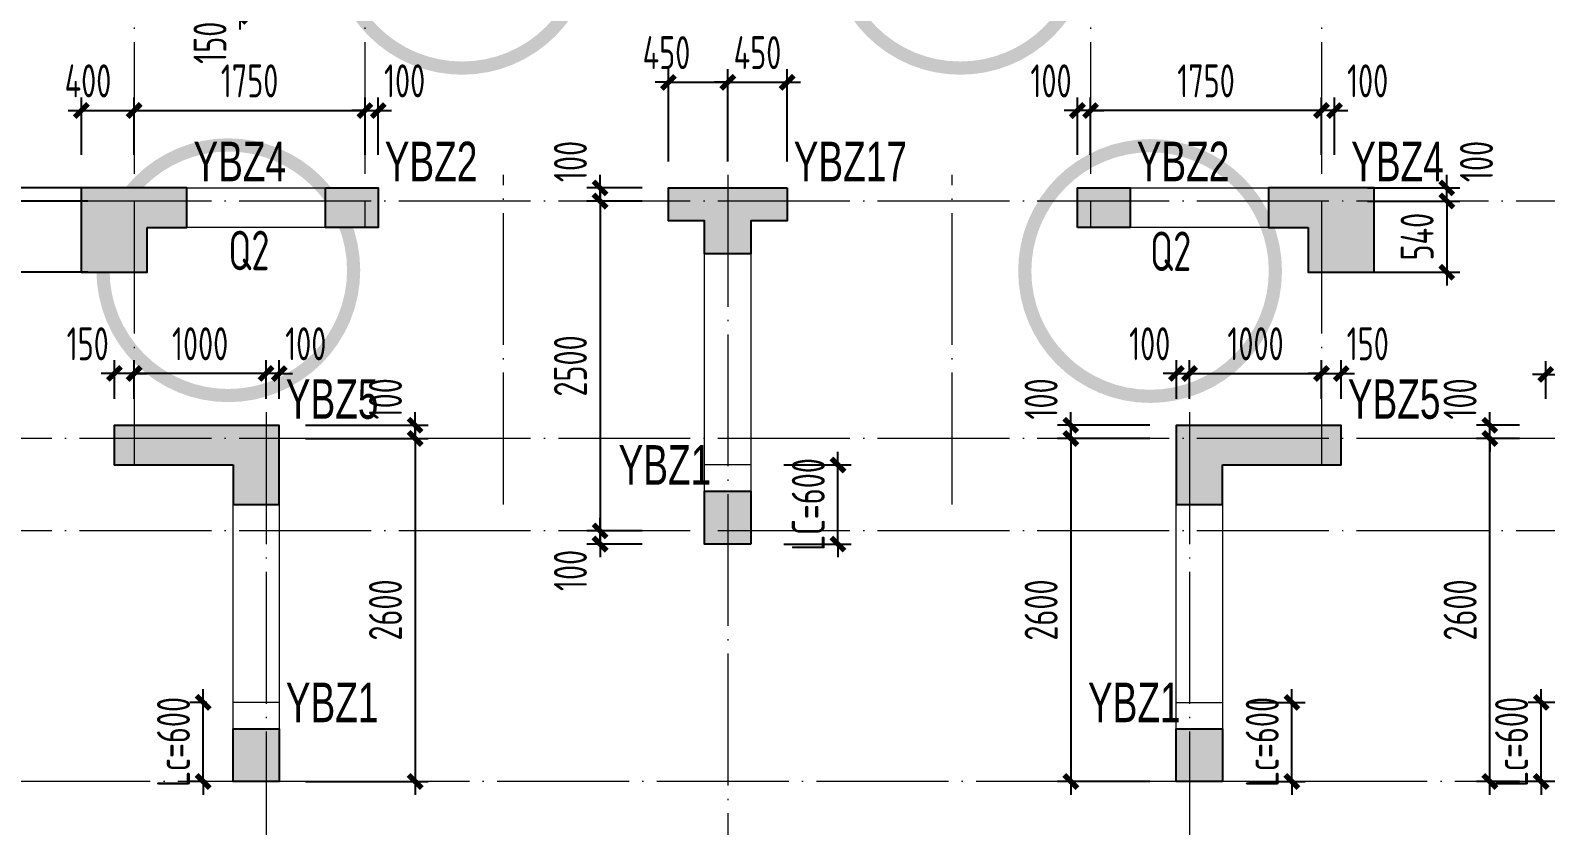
# Model space of a CAD drawing. Extents: x -129922 to 1190196, y -520662 to 139923.
# Drawn here: x 310368 to 321855, y -51588 to -45559 of the extents above; entities that cross this region are included whole.
import ezdxf

# ---------------------------------------------------------------- set-up
doc = ezdxf.new("R2010")
doc.units = 0
doc.header["$LTSCALE"] = 1000
doc.header["$MEASUREMENT"] = 0
doc.linetypes.add('DOTE', pattern=[2.42, 2, -0.2, 0.02, -0.2])
for name, color, linetype, lineweight in [('A-轴线-塔楼', 1, 'DOTE', 9), ('A-轴线-隔墙', 41, 'DOTE', 9), ('S-基础-HATCH', 251, 'Continuous', 20), ('S-墙柱-DIM', 3, 'Continuous', 20), ('S-墙柱-Lc填充', 8, 'Continuous', 9), ('S-墙柱-WALL', 6, 'Continuous', 20), ('S-墙柱-编号', 4, 'Continuous', 20), ('S-通用-TEXT', 7, 'Continuous', 20)]:
    doc.layers.add(name, color=color, linetype=linetype, lineweight=lineweight)
doc.layers.add('COLU_TH', color=5, linetype='Continuous')
doc.layers.add('Tc', color=60, linetype='Continuous', plot=False)
doc.styles.add('BW_Dim', font='Bweng.shx', dxfattribs={"width": 0.7, "bigfont": 'hztxt.shx'})
doc.styles.add('TSSD_Dimension', font='tssdeng.shx', dxfattribs={"width": 0.7, "bigfont": 'HZTXT.SHX'})
doc.styles.add('TSSD_Rein', font='tssdeng.shx', dxfattribs={"width": 0.7, "bigfont": 'hztxt.shx'})
doc.dimstyles.new('TSSD_100_100', dxfattribs={"dimtxt": 250, "dimasz": 100, "dimexe": 100, "dimexo": 200, "dimgap": 100, "dimtad": 1, "dimdec": 0, "dimzin": 0, "dimdsep": 46, "dimtxsty": 'TSSD_Dimension', "dimblk": 'ARCHTICK', "dimcen": 0, "dimdle": 100, "dimclrt": 7, "dimadec": 0, "dimazin": 0, "dimtfac": 1, "dimtdec": 0, "dimtix": 1, "dimtmove": 2, "dimatfit": 0, "dimfxl": 0, "dimtolj": 1, "dimtzin": 0, "dimarcsym": 0})

# ---------------------------------------------------------------- blocks, each defined once
blk = doc.blocks.new('_ArchTick')
at = {"color": 0, "linetype": 'ByBlock', "const_width": 0.4}
blk.add_lwpolyline([(-0.5, -0.5), (0.5, 0.5)], dxfattribs=at)
blk = doc.blocks.new('*D522')
at = {"layer": 'Defpoints', "color": 0, "transparency": 16777216}
for p in [(319055, -48653), (318255, -51253), (319055, -51253)]:
    blk.add_point(p, dxfattribs=at)
at = {"layer": 'S-墙柱-DIM', "color": 0, "lineweight": -2, "transparency": 16777216}
for p, q in [((318255, -48553), (318255, -51353)), ((318855, -48653), (318155, -48653)), ((318855, -51253), (318155, -51253))]:
    blk.add_line(p, q, dxfattribs=at)
at = {"layer": 'S-墙柱-DIM', "color": 0, "lineweight": -2, "transparency": 16777216, "xscale": 100, "yscale": 100, "zscale": 100}
for p, rotation in [((318255, -48653), 90), ((318255, -51253), 270)]:
    blk.add_blockref('_ArchTick', p, dxfattribs=dict(at, rotation=rotation))
at = {"layer": 'S-墙柱-DIM', "color": 7, "transparency": 16777216, "insert": (318030, -49953), "char_height": 250, "attachment_point": 5, "rotation": 90, "style": 'TSSD_Dimension'}
blk.add_mtext('\\A1;2600', dxfattribs=at)
blk = doc.blocks.new('*D523')
at = {"layer": 'Defpoints', "color": 0, "transparency": 16777216}
for p in [(318255, -48553), (319055, -48553), (319055, -48653)]:
    blk.add_point(p, dxfattribs=at)
at = {"layer": 'S-墙柱-DIM', "color": 0, "lineweight": -2, "transparency": 16777216}
for p, q in [((318255, -48553), (318255, -48453)), ((318855, -48553), (318155, -48553)), ((318255, -48653), (318255, -48553)), ((318855, -48653), (318155, -48653)), ((318255, -48653), (318255, -48753))]:
    blk.add_line(p, q, dxfattribs=at)
at = {"layer": 'S-墙柱-DIM', "color": 0, "lineweight": -2, "transparency": 16777216, "xscale": 100, "yscale": 100, "zscale": 100}
for p, rotation in [((318255, -48553), 270), ((318255, -48653), 90)]:
    blk.add_blockref('_ArchTick', p, dxfattribs=dict(at, rotation=rotation))
at = {"layer": 'S-墙柱-DIM', "color": 7, "transparency": 16777216, "insert": (318030, -48353), "char_height": 250, "attachment_point": 5, "rotation": 90, "style": 'TSSD_Dimension'}
blk.add_mtext('\\A1;100', dxfattribs=at)
blk = doc.blocks.new('*D524')
at = {"layer": 'Defpoints', "color": 0, "transparency": 16777216}
for p in [(320305, -48160), (320155, -48553), (320305, -48553)]:
    blk.add_point(p, dxfattribs=at)
at = {"layer": 'S-墙柱-DIM', "color": 0, "lineweight": -2, "transparency": 16777216}
for p, q in [((320155, -48353), (320155, -48060)), ((320305, -48353), (320305, -48060)), ((320155, -48160), (320055, -48160)), ((320155, -48160), (320305, -48160)), ((320305, -48160), (320405, -48160))]:
    blk.add_line(p, q, dxfattribs=at)
at = {"layer": 'S-墙柱-DIM', "color": 0, "lineweight": -2, "transparency": 16777216, "xscale": 100, "yscale": 100, "zscale": 100}
blk.add_blockref('_ArchTick', (320155, -48160), dxfattribs=at)
at = {"layer": 'S-墙柱-DIM', "color": 0, "lineweight": -2, "transparency": 16777216, "xscale": 100, "yscale": 100, "zscale": 100, "rotation": 180}
blk.add_blockref('_ArchTick', (320305, -48160), dxfattribs=at)
at = {"layer": 'S-墙柱-DIM', "color": 7, "transparency": 16777216, "insert": (320506, -47935), "char_height": 250, "attachment_point": 5, "style": 'TSSD_Dimension'}
blk.add_mtext('\\A1;150', dxfattribs=at)
blk = doc.blocks.new('*D525')
at = {"layer": 'Defpoints', "color": 0, "transparency": 16777216}
for p in [(320155, -48160), (319155, -48553), (320155, -48553)]:
    blk.add_point(p, dxfattribs=at)
at = {"layer": 'S-墙柱-DIM', "color": 0, "lineweight": -2, "transparency": 16777216}
for p, q in [((319155, -48353), (319155, -48060)), ((320155, -48353), (320155, -48060)), ((319055, -48160), (320255, -48160))]:
    blk.add_line(p, q, dxfattribs=at)
at = {"layer": 'S-墙柱-DIM', "color": 0, "lineweight": -2, "transparency": 16777216, "xscale": 100, "yscale": 100, "zscale": 100, "rotation": 180}
blk.add_blockref('_ArchTick', (319155, -48160), dxfattribs=at)
at = {"layer": 'S-墙柱-DIM', "color": 0, "lineweight": -2, "transparency": 16777216, "xscale": 100, "yscale": 100, "zscale": 100}
blk.add_blockref('_ArchTick', (320155, -48160), dxfattribs=at)
at = {"layer": 'S-墙柱-DIM', "color": 7, "transparency": 16777216, "insert": (319655, -47935), "char_height": 250, "attachment_point": 5, "style": 'TSSD_Dimension'}
blk.add_mtext('\\A1;1000', dxfattribs=at)
blk = doc.blocks.new('*D526')
at = {"layer": 'Defpoints', "color": 0, "transparency": 16777216}
for p in [(319155, -48160), (319055, -48553), (319155, -48553)]:
    blk.add_point(p, dxfattribs=at)
at = {"layer": 'S-墙柱-DIM', "color": 0, "lineweight": -2, "transparency": 16777216}
for p, q in [((319055, -48353), (319055, -48060)), ((319155, -48353), (319155, -48060)), ((319055, -48160), (318955, -48160)), ((319055, -48160), (319155, -48160)), ((319155, -48160), (319255, -48160))]:
    blk.add_line(p, q, dxfattribs=at)
at = {"layer": 'S-墙柱-DIM', "color": 0, "lineweight": -2, "transparency": 16777216, "xscale": 100, "yscale": 100, "zscale": 100}
blk.add_blockref('_ArchTick', (319055, -48160), dxfattribs=at)
at = {"layer": 'S-墙柱-DIM', "color": 0, "lineweight": -2, "transparency": 16777216, "xscale": 100, "yscale": 100, "zscale": 100, "rotation": 180}
blk.add_blockref('_ArchTick', (319155, -48160), dxfattribs=at)
at = {"layer": 'S-墙柱-DIM', "color": 7, "transparency": 16777216, "insert": (318853, -47935), "char_height": 250, "attachment_point": 5, "style": 'TSSD_Dimension'}
blk.add_mtext('\\A1;100', dxfattribs=at)
blk = doc.blocks.new('*D527')
at = {"layer": 'Defpoints', "color": 0, "transparency": 16777216}
for p in [(321431, -48653), (321855, -48653), (321855, -51253)]:
    blk.add_point(p, dxfattribs=at)
at = {"layer": 'S-墙柱-DIM', "color": 0, "lineweight": -2, "transparency": 16777216}
for p, q in [((321431, -51353), (321431, -48553)), ((321655, -48653), (321331, -48653)), ((321655, -51253), (321331, -51253))]:
    blk.add_line(p, q, dxfattribs=at)
at = {"layer": 'S-墙柱-DIM', "color": 0, "lineweight": -2, "transparency": 16777216, "xscale": 100, "yscale": 100, "zscale": 100}
for p, rotation in [((321431, -48653), 90), ((321431, -51253), 270)]:
    blk.add_blockref('_ArchTick', p, dxfattribs=dict(at, rotation=rotation))
at = {"layer": 'S-墙柱-DIM', "color": 7, "transparency": 16777216, "insert": (321206, -49953), "char_height": 250, "attachment_point": 5, "rotation": 90, "style": 'TSSD_Dimension'}
blk.add_mtext('\\A1;2600', dxfattribs=at)
blk = doc.blocks.new('*D528')
at = {"layer": 'Defpoints', "color": 0, "transparency": 16777216}
for p in [(321431, -48553), (321855, -48553), (321855, -48653)]:
    blk.add_point(p, dxfattribs=at)
at = {"layer": 'S-墙柱-DIM', "color": 0, "lineweight": -2, "transparency": 16777216}
for p, q in [((321431, -48553), (321431, -48453)), ((321655, -48553), (321331, -48553)), ((321431, -48653), (321431, -48553)), ((321655, -48653), (321331, -48653)), ((321431, -48653), (321431, -48753))]:
    blk.add_line(p, q, dxfattribs=at)
at = {"layer": 'S-墙柱-DIM', "color": 0, "lineweight": -2, "transparency": 16777216, "xscale": 100, "yscale": 100, "zscale": 100}
for p, rotation in [((321431, -48553), 270), ((321431, -48653), 90)]:
    blk.add_blockref('_ArchTick', p, dxfattribs=dict(at, rotation=rotation))
at = {"layer": 'S-墙柱-DIM', "color": 7, "transparency": 16777216, "insert": (321206, -48353), "char_height": 250, "attachment_point": 5, "rotation": 90, "style": 'TSSD_Dimension'}
blk.add_mtext('\\A1;100', dxfattribs=at)
blk = doc.blocks.new('*D529')
at = {"layer": 'Defpoints', "color": 0, "transparency": 16777216}
for p in [(322355, -48167), (321855, -48553), (322355, -48553)]:
    blk.add_point(p, dxfattribs=at)
at = {"layer": 'S-墙柱-DIM', "color": 0, "lineweight": -2, "transparency": 16777216}
for p, q in [((321855, -48353), (321855, -48067)), ((322355, -48353), (322355, -48067)), ((321855, -48167), (321755, -48167)), ((321855, -48167), (322355, -48167)), ((322355, -48167), (322455, -48167))]:
    blk.add_line(p, q, dxfattribs=at)
at = {"layer": 'S-墙柱-DIM', "color": 0, "lineweight": -2, "transparency": 16777216, "xscale": 100, "yscale": 100, "zscale": 100}
blk.add_blockref('_ArchTick', (321855, -48167), dxfattribs=at)
at = {"layer": 'S-墙柱-DIM', "color": 0, "lineweight": -2, "transparency": 16777216, "xscale": 100, "yscale": 100, "zscale": 100, "rotation": 180}
blk.add_blockref('_ArchTick', (322355, -48167), dxfattribs=at)
at = {"layer": 'S-墙柱-DIM', "color": 7, "transparency": 16777216, "insert": (322105, -47942), "char_height": 250, "attachment_point": 5, "style": 'TSSD_Dimension'}
blk.add_mtext('\\A1;500', dxfattribs=at)
blk = doc.blocks.new('*D543')
at = {"layer": 'Defpoints', "color": 0, "transparency": 16777216}
for p in [(319405, -50653), (319931, -50653), (319405, -51253)]:
    blk.add_point(p, dxfattribs=at)
at = {"layer": 'S-墙柱-DIM', "color": 0, "lineweight": -2, "transparency": 16777216}
for p, q in [((319605, -50653), (320031, -50653)), ((319931, -50653), (319931, -50553)), ((319931, -51253), (319931, -50653)), ((319605, -51253), (320031, -51253)), ((319931, -51253), (319931, -51353))]:
    blk.add_line(p, q, dxfattribs=at)
at = {"layer": 'S-墙柱-DIM', "color": 0, "lineweight": -2, "transparency": 16777216, "xscale": 100, "yscale": 100, "zscale": 100}
for p, rotation in [((319931, -50653), 270), ((319931, -51253), 90)]:
    blk.add_blockref('_ArchTick', p, dxfattribs=dict(at, rotation=rotation))
at = {"layer": 'S-墙柱-DIM', "color": 7, "transparency": 16777216, "insert": (319706, -50953), "char_height": 250, "attachment_point": 5, "rotation": 90, "style": 'TSSD_Dimension'}
blk.add_mtext('\\A1;Lc=600', dxfattribs=at)
blk = doc.blocks.new('*D544')
at = {"layer": 'Defpoints', "color": 0, "transparency": 16777216}
for p in [(321821, -50653), (322155, -50653), (322155, -51253)]:
    blk.add_point(p, dxfattribs=at)
at = {"layer": 'S-墙柱-DIM', "color": 0, "lineweight": -2, "transparency": 16777216}
for p, q in [((321955, -50653), (321721, -50653)), ((321821, -50653), (321821, -50553)), ((321821, -51253), (321821, -50653)), ((321955, -51253), (321721, -51253)), ((321821, -51253), (321821, -51353))]:
    blk.add_line(p, q, dxfattribs=at)
at = {"layer": 'S-墙柱-DIM', "color": 0, "lineweight": -2, "transparency": 16777216, "xscale": 100, "yscale": 100, "zscale": 100}
for p, rotation in [((321821, -50653), 270), ((321821, -51253), 90)]:
    blk.add_blockref('_ArchTick', p, dxfattribs=dict(at, rotation=rotation))
at = {"layer": 'S-墙柱-DIM', "color": 7, "transparency": 16777216, "insert": (321596, -50953), "char_height": 250, "attachment_point": 5, "rotation": 90, "style": 'TSSD_Dimension'}
blk.add_mtext('\\A1;Lc=600', dxfattribs=at)
blk = doc.blocks.new('*D588')
at = {"layer": 'Defpoints', "color": 0, "transparency": 16777216}
for p in [(320305, -46853), (320305, -47393), (321105, -47393)]:
    blk.add_point(p, dxfattribs=at)
at = {"layer": 'S-墙柱-DIM', "color": 0, "lineweight": -2, "transparency": 16777216}
for p, q in [((320505, -46853), (321205, -46853)), ((321105, -46853), (321105, -46753)), ((321105, -46853), (321105, -47393)), ((320505, -47393), (321205, -47393)), ((321105, -47393), (321105, -47493))]:
    blk.add_line(p, q, dxfattribs=at)
at = {"layer": 'S-墙柱-DIM', "color": 0, "lineweight": -2, "transparency": 16777216, "xscale": 100, "yscale": 100, "zscale": 100}
for p, rotation in [((321105, -46853), 270), ((321105, -47393), 90)]:
    blk.add_blockref('_ArchTick', p, dxfattribs=dict(at, rotation=rotation))
at = {"layer": 'S-墙柱-DIM', "color": 7, "transparency": 16777216, "insert": (320880, -47123), "char_height": 250, "attachment_point": 5, "rotation": 90, "style": 'TSSD_Dimension'}
blk.add_mtext('\\A1;540', dxfattribs=at)
blk = doc.blocks.new('*D589')
at = {"layer": 'Defpoints', "color": 0, "transparency": 16777216}
for p in [(320305, -46753), (320305, -46853), (321105, -46753)]:
    blk.add_point(p, dxfattribs=at)
at = {"layer": 'S-墙柱-DIM', "color": 0, "lineweight": -2, "transparency": 16777216}
for p, q in [((321105, -46753), (321105, -46653)), ((320505, -46753), (321205, -46753)), ((320505, -46853), (321205, -46853)), ((321105, -46853), (321105, -46753)), ((321105, -46853), (321105, -46953))]:
    blk.add_line(p, q, dxfattribs=at)
at = {"layer": 'S-墙柱-DIM', "color": 0, "lineweight": -2, "transparency": 16777216, "xscale": 100, "yscale": 100, "zscale": 100}
for p, rotation in [((321105, -46753), 270), ((321105, -46853), 90)]:
    blk.add_blockref('_ArchTick', p, dxfattribs=dict(at, rotation=rotation))
at = {"layer": 'S-墙柱-DIM', "color": 7, "transparency": 16777216, "insert": (321330, -46553), "char_height": 250, "attachment_point": 5, "rotation": 90, "style": 'TSSD_Dimension'}
blk.add_mtext('\\A1;100', dxfattribs=at)
blk = doc.blocks.new('*D590')
at = {"layer": 'Defpoints', "color": 0, "transparency": 16777216}
for p in [(320155, -46167), (320155, -46703), (320255, -46703)]:
    blk.add_point(p, dxfattribs=at)
at = {"layer": 'S-墙柱-DIM', "color": 0, "lineweight": -2, "transparency": 16777216}
for p, q in [((320155, -46167), (320055, -46167)), ((320155, -46503), (320155, -46067)), ((320255, -46167), (320155, -46167)), ((320255, -46503), (320255, -46067)), ((320255, -46167), (320355, -46167))]:
    blk.add_line(p, q, dxfattribs=at)
at = {"layer": 'S-墙柱-DIM', "color": 0, "lineweight": -2, "transparency": 16777216, "xscale": 100, "yscale": 100, "zscale": 100}
blk.add_blockref('_ArchTick', (320155, -46167), dxfattribs=at)
at = {"layer": 'S-墙柱-DIM', "color": 0, "lineweight": -2, "transparency": 16777216, "xscale": 100, "yscale": 100, "zscale": 100, "rotation": 180}
blk.add_blockref('_ArchTick', (320255, -46167), dxfattribs=at)
at = {"layer": 'S-墙柱-DIM', "color": 7, "transparency": 16777216, "insert": (320505, -45942), "char_height": 250, "attachment_point": 5, "style": 'TSSD_Dimension'}
blk.add_mtext('\\A1;100', dxfattribs=at)
blk = doc.blocks.new('*D591')
at = {"layer": 'Defpoints', "color": 0, "transparency": 16777216}
for p in [(318405, -46167), (318405, -46703), (320155, -46703)]:
    blk.add_point(p, dxfattribs=at)
at = {"layer": 'S-墙柱-DIM', "color": 0, "lineweight": -2, "transparency": 16777216}
for p, q in [((320255, -46167), (318305, -46167)), ((318405, -46503), (318405, -46067)), ((320155, -46503), (320155, -46067))]:
    blk.add_line(p, q, dxfattribs=at)
at = {"layer": 'S-墙柱-DIM', "color": 0, "lineweight": -2, "transparency": 16777216, "xscale": 100, "yscale": 100, "zscale": 100, "rotation": 180}
blk.add_blockref('_ArchTick', (318405, -46167), dxfattribs=at)
at = {"layer": 'S-墙柱-DIM', "color": 0, "lineweight": -2, "transparency": 16777216, "xscale": 100, "yscale": 100, "zscale": 100}
blk.add_blockref('_ArchTick', (320155, -46167), dxfattribs=at)
at = {"layer": 'S-墙柱-DIM', "color": 7, "transparency": 16777216, "insert": (319280, -45942), "char_height": 250, "attachment_point": 5, "style": 'TSSD_Dimension'}
blk.add_mtext('\\A1;1750', dxfattribs=at)
blk = doc.blocks.new('*D592')
at = {"layer": 'Defpoints', "color": 0, "transparency": 16777216}
for p in [(318305, -46167), (318305, -46703), (318405, -46703)]:
    blk.add_point(p, dxfattribs=at)
at = {"layer": 'S-墙柱-DIM', "color": 0, "lineweight": -2, "transparency": 16777216}
for p, q in [((318305, -46167), (318205, -46167)), ((318305, -46503), (318305, -46067)), ((318405, -46167), (318305, -46167)), ((318405, -46503), (318405, -46067)), ((318405, -46167), (318505, -46167))]:
    blk.add_line(p, q, dxfattribs=at)
at = {"layer": 'S-墙柱-DIM', "color": 0, "lineweight": -2, "transparency": 16777216, "xscale": 100, "yscale": 100, "zscale": 100}
blk.add_blockref('_ArchTick', (318305, -46167), dxfattribs=at)
at = {"layer": 'S-墙柱-DIM', "color": 0, "lineweight": -2, "transparency": 16777216, "xscale": 100, "yscale": 100, "zscale": 100, "rotation": 180}
blk.add_blockref('_ArchTick', (318405, -46167), dxfattribs=at)
at = {"layer": 'S-墙柱-DIM', "color": 7, "transparency": 16777216, "insert": (318105, -45942), "char_height": 250, "attachment_point": 5, "style": 'TSSD_Dimension'}
blk.add_mtext('\\A1;100', dxfattribs=at)
blk = doc.blocks.new('*D669')
at = {"layer": 'Defpoints', "color": 0, "transparency": 16777216}
for p in [(311005, -46853), (310205, -47393), (311005, -47393)]:
    blk.add_point(p, dxfattribs=at)
at = {"layer": 'S-墙柱-DIM', "color": 0, "lineweight": -2, "transparency": 16777216}
for p, q in [((310805, -46853), (310105, -46853)), ((310205, -46853), (310205, -46753)), ((310205, -46853), (310205, -47393)), ((310805, -47393), (310105, -47393)), ((310205, -47393), (310205, -47493))]:
    blk.add_line(p, q, dxfattribs=at)
at = {"layer": 'S-墙柱-DIM', "color": 0, "lineweight": -2, "transparency": 16777216, "xscale": 100, "yscale": 100, "zscale": 100}
for p, rotation in [((310205, -46853), 270), ((310205, -47393), 90)]:
    blk.add_blockref('_ArchTick', p, dxfattribs=dict(at, rotation=rotation))
at = {"layer": 'S-墙柱-DIM', "color": 7, "transparency": 16777216, "insert": (309980, -47123), "char_height": 250, "attachment_point": 5, "rotation": 90, "style": 'TSSD_Dimension'}
blk.add_mtext('\\A1;540', dxfattribs=at)
blk = doc.blocks.new('*D670')
at = {"layer": 'Defpoints', "color": 0, "transparency": 16777216}
for p in [(310205, -46753), (311005, -46753), (311005, -46853)]:
    blk.add_point(p, dxfattribs=at)
at = {"layer": 'S-墙柱-DIM', "color": 0, "lineweight": -2, "transparency": 16777216}
for p, q in [((310205, -46753), (310205, -46653)), ((310805, -46753), (310105, -46753)), ((310805, -46853), (310105, -46853)), ((310205, -46853), (310205, -46753)), ((310205, -46853), (310205, -46953))]:
    blk.add_line(p, q, dxfattribs=at)
at = {"layer": 'S-墙柱-DIM', "color": 0, "lineweight": -2, "transparency": 16777216, "xscale": 100, "yscale": 100, "zscale": 100}
for p, rotation in [((310205, -46753), 270), ((310205, -46853), 90)]:
    blk.add_blockref('_ArchTick', p, dxfattribs=dict(at, rotation=rotation))
at = {"layer": 'S-墙柱-DIM', "color": 7, "transparency": 16777216, "insert": (309980, -46553), "char_height": 250, "attachment_point": 5, "rotation": 90, "style": 'TSSD_Dimension'}
blk.add_mtext('\\A1;100', dxfattribs=at)
blk = doc.blocks.new('*D671')
at = {"layer": 'Defpoints', "color": 0, "transparency": 16777216}
for p in [(311155, -46167), (310755, -46703), (311155, -46703)]:
    blk.add_point(p, dxfattribs=at)
at = {"layer": 'S-墙柱-DIM', "color": 0, "lineweight": -2, "transparency": 16777216}
for p, q in [((310655, -46167), (311255, -46167)), ((310755, -46503), (310755, -46067)), ((311155, -46503), (311155, -46067))]:
    blk.add_line(p, q, dxfattribs=at)
at = {"layer": 'S-墙柱-DIM', "color": 0, "lineweight": -2, "transparency": 16777216, "xscale": 100, "yscale": 100, "zscale": 100, "rotation": 180}
blk.add_blockref('_ArchTick', (310755, -46167), dxfattribs=at)
at = {"layer": 'S-墙柱-DIM', "color": 0, "lineweight": -2, "transparency": 16777216, "xscale": 100, "yscale": 100, "zscale": 100}
blk.add_blockref('_ArchTick', (311155, -46167), dxfattribs=at)
at = {"layer": 'S-墙柱-DIM', "color": 7, "transparency": 16777216, "insert": (310805, -45942), "char_height": 250, "attachment_point": 5, "style": 'TSSD_Dimension'}
blk.add_mtext('\\A1;400', dxfattribs=at)
blk = doc.blocks.new('*D672')
at = {"layer": 'Defpoints', "color": 0, "transparency": 16777216}
for p in [(312905, -46167), (311155, -46703), (312905, -46703)]:
    blk.add_point(p, dxfattribs=at)
at = {"layer": 'S-墙柱-DIM', "color": 0, "lineweight": -2, "transparency": 16777216}
for p, q in [((311055, -46167), (313005, -46167)), ((311155, -46503), (311155, -46067)), ((312905, -46503), (312905, -46067))]:
    blk.add_line(p, q, dxfattribs=at)
at = {"layer": 'S-墙柱-DIM', "color": 0, "lineweight": -2, "transparency": 16777216, "xscale": 100, "yscale": 100, "zscale": 100, "rotation": 180}
blk.add_blockref('_ArchTick', (311155, -46167), dxfattribs=at)
at = {"layer": 'S-墙柱-DIM', "color": 0, "lineweight": -2, "transparency": 16777216, "xscale": 100, "yscale": 100, "zscale": 100}
blk.add_blockref('_ArchTick', (312905, -46167), dxfattribs=at)
at = {"layer": 'S-墙柱-DIM', "color": 7, "transparency": 16777216, "insert": (312030, -45942), "char_height": 250, "attachment_point": 5, "style": 'TSSD_Dimension'}
blk.add_mtext('\\A1;1750', dxfattribs=at)
blk = doc.blocks.new('*D673')
at = {"layer": 'Defpoints', "color": 0, "transparency": 16777216}
for p in [(313005, -46167), (312905, -46703), (313005, -46703)]:
    blk.add_point(p, dxfattribs=at)
at = {"layer": 'S-墙柱-DIM', "color": 0, "lineweight": -2, "transparency": 16777216}
for p, q in [((312905, -46167), (312805, -46167)), ((312905, -46503), (312905, -46067)), ((312905, -46167), (313005, -46167)), ((313005, -46503), (313005, -46067)), ((313005, -46167), (313105, -46167))]:
    blk.add_line(p, q, dxfattribs=at)
at = {"layer": 'S-墙柱-DIM', "color": 0, "lineweight": -2, "transparency": 16777216, "xscale": 100, "yscale": 100, "zscale": 100}
blk.add_blockref('_ArchTick', (312905, -46167), dxfattribs=at)
at = {"layer": 'S-墙柱-DIM', "color": 0, "lineweight": -2, "transparency": 16777216, "xscale": 100, "yscale": 100, "zscale": 100, "rotation": 180}
blk.add_blockref('_ArchTick', (313005, -46167), dxfattribs=at)
at = {"layer": 'S-墙柱-DIM', "color": 7, "transparency": 16777216, "insert": (313205, -45942), "char_height": 250, "attachment_point": 5, "style": 'TSSD_Dimension'}
blk.add_mtext('\\A1;100', dxfattribs=at)
blk = doc.blocks.new('*D674')
at = {"layer": 'Defpoints', "color": 0, "transparency": 16777216}
for p in [(312255, -48653), (312255, -51253), (313285, -51253)]:
    blk.add_point(p, dxfattribs=at)
at = {"layer": 'S-墙柱-DIM', "color": 0, "lineweight": -2, "transparency": 16777216}
for p, q in [((313285, -48553), (313285, -51353)), ((312455, -48653), (313385, -48653)), ((312455, -51253), (313385, -51253))]:
    blk.add_line(p, q, dxfattribs=at)
at = {"layer": 'S-墙柱-DIM', "color": 0, "lineweight": -2, "transparency": 16777216, "xscale": 100, "yscale": 100, "zscale": 100}
for p, rotation in [((313285, -48653), 90), ((313285, -51253), 270)]:
    blk.add_blockref('_ArchTick', p, dxfattribs=dict(at, rotation=rotation))
at = {"layer": 'S-墙柱-DIM', "color": 7, "transparency": 16777216, "insert": (313060, -49953), "char_height": 250, "attachment_point": 5, "rotation": 90, "style": 'TSSD_Dimension'}
blk.add_mtext('\\A1;2600', dxfattribs=at)
blk = doc.blocks.new('*D675')
at = {"layer": 'Defpoints', "color": 0, "transparency": 16777216}
for p in [(312255, -48553), (313285, -48553), (312255, -48653)]:
    blk.add_point(p, dxfattribs=at)
at = {"layer": 'S-墙柱-DIM', "color": 0, "lineweight": -2, "transparency": 16777216}
for p, q in [((313285, -48553), (313285, -48453)), ((312455, -48553), (313385, -48553)), ((313285, -48653), (313285, -48553)), ((312455, -48653), (313385, -48653)), ((313285, -48653), (313285, -48753))]:
    blk.add_line(p, q, dxfattribs=at)
at = {"layer": 'S-墙柱-DIM', "color": 0, "lineweight": -2, "transparency": 16777216, "xscale": 100, "yscale": 100, "zscale": 100}
for p, rotation in [((313285, -48553), 270), ((313285, -48653), 90)]:
    blk.add_blockref('_ArchTick', p, dxfattribs=dict(at, rotation=rotation))
at = {"layer": 'S-墙柱-DIM', "color": 7, "transparency": 16777216, "insert": (313060, -48352), "char_height": 250, "attachment_point": 5, "rotation": 90, "style": 'TSSD_Dimension'}
blk.add_mtext('\\A1;100', dxfattribs=at)
blk = doc.blocks.new('*D676')
at = {"layer": 'Defpoints', "color": 0, "transparency": 16777216}
for p in [(311005, -48160), (311005, -48553), (311155, -48553)]:
    blk.add_point(p, dxfattribs=at)
at = {"layer": 'S-墙柱-DIM', "color": 0, "lineweight": -2, "transparency": 16777216}
for p, q in [((311005, -48353), (311005, -48060)), ((311155, -48353), (311155, -48060)), ((311005, -48160), (310905, -48160)), ((311155, -48160), (311005, -48160)), ((311155, -48160), (311255, -48160))]:
    blk.add_line(p, q, dxfattribs=at)
at = {"layer": 'S-墙柱-DIM', "color": 0, "lineweight": -2, "transparency": 16777216, "xscale": 100, "yscale": 100, "zscale": 100}
blk.add_blockref('_ArchTick', (311005, -48160), dxfattribs=at)
at = {"layer": 'S-墙柱-DIM', "color": 0, "lineweight": -2, "transparency": 16777216, "xscale": 100, "yscale": 100, "zscale": 100, "rotation": 180}
blk.add_blockref('_ArchTick', (311155, -48160), dxfattribs=at)
at = {"layer": 'S-墙柱-DIM', "color": 7, "transparency": 16777216, "insert": (310803, -47935), "char_height": 250, "attachment_point": 5, "style": 'TSSD_Dimension'}
blk.add_mtext('\\A1;150', dxfattribs=at)
blk = doc.blocks.new('*D677')
at = {"layer": 'Defpoints', "color": 0, "transparency": 16777216}
for p in [(311155, -48160), (311155, -48553), (312155, -48553)]:
    blk.add_point(p, dxfattribs=at)
at = {"layer": 'S-墙柱-DIM', "color": 0, "lineweight": -2, "transparency": 16777216}
for p, q in [((311155, -48353), (311155, -48060)), ((312155, -48353), (312155, -48060)), ((312255, -48160), (311055, -48160))]:
    blk.add_line(p, q, dxfattribs=at)
at = {"layer": 'S-墙柱-DIM', "color": 0, "lineweight": -2, "transparency": 16777216, "xscale": 100, "yscale": 100, "zscale": 100, "rotation": 180}
blk.add_blockref('_ArchTick', (311155, -48160), dxfattribs=at)
at = {"layer": 'S-墙柱-DIM', "color": 0, "lineweight": -2, "transparency": 16777216, "xscale": 100, "yscale": 100, "zscale": 100}
blk.add_blockref('_ArchTick', (312155, -48160), dxfattribs=at)
at = {"layer": 'S-墙柱-DIM', "color": 7, "transparency": 16777216, "insert": (311655, -47935), "char_height": 250, "attachment_point": 5, "style": 'TSSD_Dimension'}
blk.add_mtext('\\A1;1000', dxfattribs=at)
blk = doc.blocks.new('*D678')
at = {"layer": 'Defpoints', "color": 0, "transparency": 16777216}
for p in [(312155, -48160), (312155, -48553), (312255, -48553)]:
    blk.add_point(p, dxfattribs=at)
at = {"layer": 'S-墙柱-DIM', "color": 0, "lineweight": -2, "transparency": 16777216}
for p, q in [((312155, -48353), (312155, -48060)), ((312255, -48353), (312255, -48060)), ((312155, -48160), (312055, -48160)), ((312255, -48160), (312155, -48160)), ((312255, -48160), (312355, -48160))]:
    blk.add_line(p, q, dxfattribs=at)
at = {"layer": 'S-墙柱-DIM', "color": 0, "lineweight": -2, "transparency": 16777216, "xscale": 100, "yscale": 100, "zscale": 100}
blk.add_blockref('_ArchTick', (312155, -48160), dxfattribs=at)
at = {"layer": 'S-墙柱-DIM', "color": 0, "lineweight": -2, "transparency": 16777216, "xscale": 100, "yscale": 100, "zscale": 100, "rotation": 180}
blk.add_blockref('_ArchTick', (312255, -48160), dxfattribs=at)
at = {"layer": 'S-墙柱-DIM', "color": 7, "transparency": 16777216, "insert": (312456, -47935), "char_height": 250, "attachment_point": 5, "style": 'TSSD_Dimension'}
blk.add_mtext('\\A1;100', dxfattribs=at)
blk = doc.blocks.new('*D683')
at = {"layer": 'Defpoints', "color": 0, "transparency": 16777216}
for p in [(314687, -49353), (315205, -49353), (315205, -49453)]:
    blk.add_point(p, dxfattribs=at)
at = {"layer": 'S-墙柱-DIM', "color": 0, "lineweight": -2, "transparency": 16777216}
for p, q in [((314687, -49353), (314687, -49253)), ((315005, -49353), (314587, -49353)), ((314687, -49453), (314687, -49353)), ((315005, -49453), (314587, -49453)), ((314687, -49453), (314687, -49553))]:
    blk.add_line(p, q, dxfattribs=at)
at = {"layer": 'S-墙柱-DIM', "color": 0, "lineweight": -2, "transparency": 16777216, "xscale": 100, "yscale": 100, "zscale": 100}
for p, rotation in [((314687, -49353), 270), ((314687, -49453), 90)]:
    blk.add_blockref('_ArchTick', p, dxfattribs=dict(at, rotation=rotation))
at = {"layer": 'S-墙柱-DIM', "color": 7, "transparency": 16777216, "insert": (314462, -49653), "char_height": 250, "attachment_point": 5, "rotation": 90, "style": 'TSSD_Dimension'}
blk.add_mtext('\\A1;100', dxfattribs=at)
blk = doc.blocks.new('*D684')
at = {"layer": 'Defpoints', "color": 0, "transparency": 16777216}
for p in [(315205, -46853), (314687, -49353), (315205, -49353)]:
    blk.add_point(p, dxfattribs=at)
at = {"layer": 'S-墙柱-DIM', "color": 0, "lineweight": -2, "transparency": 16777216}
for p, q in [((315005, -46853), (314587, -46853)), ((314687, -46753), (314687, -49453)), ((315005, -49353), (314587, -49353))]:
    blk.add_line(p, q, dxfattribs=at)
at = {"layer": 'S-墙柱-DIM', "color": 0, "lineweight": -2, "transparency": 16777216, "xscale": 100, "yscale": 100, "zscale": 100}
for p, rotation in [((314687, -46853), 90), ((314687, -49353), 270)]:
    blk.add_blockref('_ArchTick', p, dxfattribs=dict(at, rotation=rotation))
at = {"layer": 'S-墙柱-DIM', "color": 7, "transparency": 16777216, "insert": (314462, -48103), "char_height": 250, "attachment_point": 5, "rotation": 90, "style": 'TSSD_Dimension'}
blk.add_mtext('\\A1;2500', dxfattribs=at)
blk = doc.blocks.new('*D685')
at = {"layer": 'Defpoints', "color": 0, "transparency": 16777216}
for p in [(314687, -46753), (315205, -46753), (315205, -46853)]:
    blk.add_point(p, dxfattribs=at)
at = {"layer": 'S-墙柱-DIM', "color": 0, "lineweight": -2, "transparency": 16777216}
for p, q in [((314687, -46753), (314687, -46653)), ((315005, -46753), (314587, -46753)), ((315005, -46853), (314587, -46853)), ((314687, -46853), (314687, -46753)), ((314687, -46853), (314687, -46953))]:
    blk.add_line(p, q, dxfattribs=at)
at = {"layer": 'S-墙柱-DIM', "color": 0, "lineweight": -2, "transparency": 16777216, "xscale": 100, "yscale": 100, "zscale": 100}
for p, rotation in [((314687, -46753), 270), ((314687, -46853), 90)]:
    blk.add_blockref('_ArchTick', p, dxfattribs=dict(at, rotation=rotation))
at = {"layer": 'S-墙柱-DIM', "color": 7, "transparency": 16777216, "insert": (314462, -46553), "char_height": 250, "attachment_point": 5, "rotation": 90, "style": 'TSSD_Dimension'}
blk.add_mtext('\\A1;100', dxfattribs=at)
blk = doc.blocks.new('*D686')
at = {"layer": 'Defpoints', "color": 0, "transparency": 16777216}
for p in [(315655, -45953), (315205, -46753), (315655, -46753)]:
    blk.add_point(p, dxfattribs=at)
at = {"layer": 'S-墙柱-DIM', "color": 0, "lineweight": -2, "transparency": 16777216}
for p, q in [((315205, -46553), (315205, -45853)), ((315655, -46553), (315655, -45853)), ((315205, -45953), (315105, -45953)), ((315205, -45953), (315655, -45953)), ((315655, -45953), (315755, -45953))]:
    blk.add_line(p, q, dxfattribs=at)
at = {"layer": 'S-墙柱-DIM', "color": 0, "lineweight": -2, "transparency": 16777216, "xscale": 100, "yscale": 100, "zscale": 100}
blk.add_blockref('_ArchTick', (315205, -45953), dxfattribs=at)
at = {"layer": 'S-墙柱-DIM', "color": 0, "lineweight": -2, "transparency": 16777216, "xscale": 100, "yscale": 100, "zscale": 100, "rotation": 180}
blk.add_blockref('_ArchTick', (315655, -45953), dxfattribs=at)
at = {"layer": 'S-墙柱-DIM', "color": 7, "transparency": 16777216, "insert": (315190, -45728), "char_height": 250, "attachment_point": 5, "style": 'TSSD_Dimension'}
blk.add_mtext('\\A1;450', dxfattribs=at)
blk = doc.blocks.new('*D687')
at = {"layer": 'Defpoints', "color": 0, "transparency": 16777216}
for p in [(316105, -45953), (315655, -46753), (316105, -46753)]:
    blk.add_point(p, dxfattribs=at)
at = {"layer": 'S-墙柱-DIM', "color": 0, "lineweight": -2, "transparency": 16777216}
for p, q in [((315655, -46553), (315655, -45853)), ((316105, -46553), (316105, -45853)), ((315655, -45953), (315555, -45953)), ((315655, -45953), (316105, -45953)), ((316105, -45953), (316205, -45953))]:
    blk.add_line(p, q, dxfattribs=at)
at = {"layer": 'S-墙柱-DIM', "color": 0, "lineweight": -2, "transparency": 16777216, "xscale": 100, "yscale": 100, "zscale": 100}
blk.add_blockref('_ArchTick', (315655, -45953), dxfattribs=at)
at = {"layer": 'S-墙柱-DIM', "color": 0, "lineweight": -2, "transparency": 16777216, "xscale": 100, "yscale": 100, "zscale": 100, "rotation": 180}
blk.add_blockref('_ArchTick', (316105, -45953), dxfattribs=at)
at = {"layer": 'S-墙柱-DIM', "color": 7, "transparency": 16777216, "insert": (315880, -45728), "char_height": 250, "attachment_point": 5, "style": 'TSSD_Dimension'}
blk.add_mtext('\\A1;450', dxfattribs=at)
blk = doc.blocks.new('*D688')
at = {"layer": 'Defpoints', "color": 0, "transparency": 16777216}
for p in [(311955, -45303), (312755, -45303), (312755, -45453)]:
    blk.add_point(p, dxfattribs=at)
at = {"layer": 'S-墙柱-DIM', "color": 0, "lineweight": -2, "transparency": 16777216}
for p, q in [((311955, -45303), (311955, -45203)), ((312555, -45303), (311855, -45303)), ((311955, -45453), (311955, -45303)), ((312555, -45453), (311855, -45453)), ((311955, -45453), (311955, -45553))]:
    blk.add_line(p, q, dxfattribs=at)
at = {"layer": 'S-墙柱-DIM', "color": 0, "lineweight": -2, "transparency": 16777216, "xscale": 100, "yscale": 100, "zscale": 100}
for p, rotation in [((311955, -45303), 270), ((311955, -45453), 90)]:
    blk.add_blockref('_ArchTick', p, dxfattribs=dict(at, rotation=rotation))
at = {"layer": 'S-墙柱-DIM', "color": 7, "transparency": 16777216, "insert": (311730, -45653), "char_height": 250, "attachment_point": 5, "rotation": 90, "style": 'TSSD_Dimension'}
blk.add_mtext('\\A1;150', dxfattribs=at)
blk = doc.blocks.new('*D723')
at = {"layer": 'Defpoints', "color": 0, "transparency": 16777216}
for p in [(311678, -50653), (311905, -50653), (311905, -51253)]:
    blk.add_point(p, dxfattribs=at)
at = {"layer": 'S-墙柱-DIM', "color": 0, "lineweight": -2, "transparency": 16777216}
for p, q in [((311705, -50653), (311578, -50653)), ((311678, -50653), (311678, -50553)), ((311678, -51253), (311678, -50653)), ((311705, -51253), (311578, -51253)), ((311678, -51253), (311678, -51353))]:
    blk.add_line(p, q, dxfattribs=at)
at = {"layer": 'S-墙柱-DIM', "color": 0, "lineweight": -2, "transparency": 16777216, "xscale": 100, "yscale": 100, "zscale": 100}
for p, rotation in [((311678, -50653), 270), ((311678, -51253), 90)]:
    blk.add_blockref('_ArchTick', p, dxfattribs=dict(at, rotation=rotation))
at = {"layer": 'S-墙柱-DIM', "color": 7, "transparency": 16777216, "insert": (311453, -50953), "char_height": 250, "attachment_point": 5, "rotation": 90, "style": 'TSSD_Dimension'}
blk.add_mtext('\\A1;Lc=600', dxfattribs=at)
blk = doc.blocks.new('*D726')
at = {"layer": 'Defpoints', "color": 0, "transparency": 16777216}
for p in [(315880, -48853), (316490, -48853), (315880, -49453)]:
    blk.add_point(p, dxfattribs=at)
at = {"layer": 'S-墙柱-DIM', "color": 0, "lineweight": -2, "transparency": 16777216}
for p, q in [((316490, -48853), (316490, -48753)), ((316080, -48853), (316590, -48853)), ((316490, -49453), (316490, -48853)), ((316080, -49453), (316590, -49453)), ((316490, -49453), (316490, -49553))]:
    blk.add_line(p, q, dxfattribs=at)
at = {"layer": 'S-墙柱-DIM', "color": 0, "lineweight": -2, "transparency": 16777216, "xscale": 100, "yscale": 100, "zscale": 100}
for p, rotation in [((316490, -48853), 270), ((316490, -49453), 90)]:
    blk.add_blockref('_ArchTick', p, dxfattribs=dict(at, rotation=rotation))
at = {"layer": 'S-墙柱-DIM', "color": 7, "transparency": 16777216, "insert": (316265, -49153), "char_height": 250, "attachment_point": 5, "rotation": 90, "style": 'TSSD_Dimension'}
blk.add_mtext('\\A1;LC=600', dxfattribs=at)
blk = doc.blocks.new('ZHOUWANG3')
at = {"layer": 'A-轴线-塔楼', "linetype": 'DOTE', "ltscale": 0.5}
for p, q in [((107752, 248942), (107752, 239686)), ((109502, 248942), (109502, 241486)), ((115002, 248942), (115002, 241486)), ((116752, 248942), (116752, 239686)), ((112252, 241886), (112252, 226834)), ((139798, 241686), (85362, 241686)), ((108752, 240086), (108752, 226834)), ((115752, 240086), (115752, 226834)), ((139798, 239886), (85362, 239886)), ((139798, 239186), (85362, 239186))]:
    blk.add_line(p, q, dxfattribs=at)
at = {"layer": 'A-轴线-隔墙', "ltscale": 0.5}
for p, q in [((110552, 239386), (110552, 241886)), ((113952, 239386), (113952, 241886)), ((122394, 237286), (101608, 237286))]:
    blk.add_line(p, q, dxfattribs=at)

msp = doc.modelspace()

# ---------------------------------------------------------------- hatches: boundary and pattern name
at = {"layer": 'S-基础-HATCH'}
for points in [[(311254.6, -47053.3), (311554.6, -47053.3), (311554.6, -46753.3), (310754.6, -46753.3), (310754.6, -47393.3), (311254.6, -47393.3)], [(312604.6, -46753.3), (313004.6, -46753.3), (313004.6, -47053.3), (312604.6, -47053.3)], [(316104.6, -46753.3), (316104.6, -47003.3), (315829.6, -47003.3), (315829.6, -47253.3), (315479.6, -47253.3), (315479.6, -47003.3), (315204.6, -47003.3), (315204.6, -46753.3)], [(318304.6, -47053.3), (318304.6, -46753.3), (318704.6, -46753.3), (318704.6, -47053.3)], [(320054.6, -47053.3), (320054.6, -47393.3), (320554.6, -47393.3), (320554.6, -46753.3), (319754.6, -46753.3), (319754.6, -47053.3)], [(311904.6, -48853.3), (311904.6, -49153.3), (312254.6, -49153.3), (312254.6, -48553.3), (311004.6, -48553.3), (311004.6, -48853.3)], [(319404.6, -48853.3), (320304.6, -48853.3), (320304.6, -48553.3), (319054.6, -48553.3), (319054.6, -49153.3), (319404.6, -49153.3)], [(315829.6, -49453.3), (315479.6, -49453.3), (315479.6, -49053.3), (315829.6, -49053.3)], [(312254.6, -50853.3), (312254.6, -51253.3), (311904.6, -51253.3), (311904.6, -50853.3)], [(319404.6, -51253.3), (319054.6, -51253.3), (319054.6, -50853.3), (319404.6, -50853.3)]]:
    msp.add_hatch(color=256, dxfattribs=at).paths.add_polyline_path(points)

# ---------------------------------------------------------------- linework, layer by layer
at = {"layer": 'COLU_TH'}
for points in [[(311254.6, -47053.3), (311554.6, -47053.3), (311554.6, -46753.3), (310754.6, -46753.3), (310754.6, -47393.3), (311254.6, -47393.3)], [(312604.6, -46753.3), (313004.6, -46753.3), (313004.6, -47053.3), (312604.6, -47053.3)], [(316104.6, -46753.3), (316104.6, -47003.3), (315829.6, -47003.3), (315829.6, -47253.3), (315479.6, -47253.3), (315479.6, -47003.3), (315204.6, -47003.3), (315204.6, -46753.3)], [(318304.6, -47053.3), (318304.6, -46753.3), (318704.6, -46753.3), (318704.6, -47053.3)], [(320054.6, -47053.3), (320054.6, -47393.3), (320554.6, -47393.3), (320554.6, -46753.3), (319754.6, -46753.3), (319754.6, -47053.3)], [(311904.6, -48853.3), (311904.6, -49153.3), (312254.6, -49153.3), (312254.6, -48553.3), (311004.6, -48553.3), (311004.6, -48853.3)], [(319404.6, -48853.3), (320304.6, -48853.3), (320304.6, -48553.3), (319054.6, -48553.3), (319054.6, -49153.3), (319404.6, -49153.3)], [(315829.6, -49453.3), (315479.6, -49453.3), (315479.6, -49053.3), (315829.6, -49053.3)], [(312254.6, -50853.3), (312254.6, -51253.3), (311904.6, -51253.3), (311904.6, -50853.3)], [(319404.6, -51253.3), (319054.6, -51253.3), (319054.6, -50853.3), (319404.6, -50853.3)]]:
    msp.add_lwpolyline(points, close=True, dxfattribs=at)
at = {"layer": 'S-墙柱-Lc填充'}
for p, q in [((315829.6, -48853.3), (315479.6, -48853.3)), ((312254.6, -50653.3), (311904.6, -50653.3)), ((319054.6, -50653.3), (319404.6, -50653.3))]:
    msp.add_line(p, q, dxfattribs=at)
at = {"layer": 'S-墙柱-WALL'}
for points in [[(310754.6, -47393.3), (310754.6, -46753.3), (313004.6, -46753.3), (313004.6, -47053.3), (311254.6, -47053.3), (311254.6, -47393.3)], [(315479.6, -49453.3), (315479.6, -47003.3), (315204.6, -47003.3), (315204.6, -46753.3), (316104.6, -46753.3), (316104.6, -47003.3), (315829.6, -47003.3), (315829.6, -49453.3)], [(318304.6, -47053.3), (318304.6, -46753.3), (320554.6, -46753.3), (320554.6, -47393.3), (320054.6, -47393.3), (320054.6, -47053.3)], [(311904.6, -51253.3), (311904.6, -48853.3), (311004.6, -48853.3), (311004.6, -48553.3), (312254.6, -48553.3), (312254.6, -51253.3)], [(319054.6, -51253.3), (319054.6, -48553.3), (320304.6, -48553.3), (320304.6, -48853.3), (319404.6, -48853.3), (319404.6, -51253.3)]]:
    msp.add_lwpolyline(points, close=True, dxfattribs=at)
at = {"layer": 'Tc', "const_width": 100}
for points in [[(312690.9, -44895.4, 1), (314590.9, -44895.4, 1)], [(316466.9, -44895.4, 1), (318366.9, -44895.4, 1)], [(310918.9, -47377.4, 1), (312818.9, -47377.4, 1)], [(317905.9, -47383.4, 1), (319805.9, -47383.4, 1)]]:
    msp.add_lwpolyline(points, format="xyb", close=True, dxfattribs=at)

# ---------------------------------------------------------------- block references
msp.add_blockref('ZHOUWANG3', (203402.7, -288539.7))

# ---------------------------------------------------------------- texts
at = {"layer": 'S-墙柱-编号', "style": 'TSSD_Rein', "width": 0.7}
for p in [(311868.9, -47377.4), (318855.9, -47383.4)]:
    msp.add_text('Q2', height=300, dxfattribs=at).set_placement(p)
at = {"layer": 'S-通用-TEXT', "style": 'BW_Dim', "width": 0.7}
for s, p in [('YBZ4', (311604.6, -46703.3)), ('YBZ17', (316154.6, -46703.3)), ('YBZ4', (320380.1, -46703.3)), ('YBZ5', (312304.6, -48503.3)), ('YBZ5', (320354.6, -48503.3))]:
    msp.add_text(s, height=300, dxfattribs=at).set_placement(p)
at = {"layer": 'S-通用-TEXT', "color": 6, "style": 'BW_Dim', "width": 0.7}
for s, p in [('YBZ2', (313054.6, -46703.3)), ('YBZ2', (318754.6, -46703.3)), ('YBZ1', (314827.1, -49003.3)), ('YBZ1', (312304.6, -50803.3)), ('YBZ1', (318385, -50803.3))]:
    msp.add_text(s, height=300, dxfattribs=at).set_placement(p)

# ---------------------------------------------------------------- dimensions: what is measured, and where the dimension line sits
at = {"layer": 'S-墙柱-DIM'}
for base, p1, p2, angle, picture, middle in [((311954.6, -45303.3), (312754.6, -45453.3), (312754.6, -45303.3), 90, '*D688', (311729.6, -45653.3)), ((318304.6, -46166.7), (318404.6, -46703.3), (318304.6, -46703.3), 180, '*D592', (318104.6, -45941.7)), ((320154.6, -46166.7), (320254.6, -46703.3), (320154.6, -46703.3), 180, '*D590', (320504.6, -45941.7)), ((310204.6, -46753.3), (311004.6, -46853.3), (311004.6, -46753.3), 90, '*D670', (309979.6, -46553.3)), ((314686.9, -46753.3), (315204.6, -46853.3), (315204.6, -46753.3), 90, '*D685', (314461.9, -46553.3)), ((321104.6, -46753.3), (320304.6, -46853.3), (320304.6, -46753.3), 90, '*D589', (321329.6, -46553.3)), ((311004.6, -48160.1), (311154.6, -48553.3), (311004.6, -48553.3), 180, '*D676', (310803, -47935.1)), ((312154.6, -48160.1), (312254.6, -48553.3), (312154.6, -48553.3), 180, '*D678', (312456.2, -47935.1)), ((313285.1, -48553.3), (312254.6, -48653.3), (312254.6, -48553.3), 90, '*D675', (313060.1, -48351.7)), ((318254.6, -48553.3), (319054.6, -48653.3), (319054.6, -48553.3), 90, '*D523', (318029.6, -48353.3)), ((321430.6, -48553.3), (321854.6, -48653.3), (321854.6, -48553.3), 90, '*D528', (321205.6, -48353.3)), ((314686.9, -49353.3), (315204.6, -49453.3), (315204.6, -49353.3), 90, '*D683', (314461.9, -49653.3))]:
    dim = msp.add_linear_dim(base=base, p1=p1, p2=p2, angle=angle, dimstyle='TSSD_100_100', dxfattribs=at)
    dim.commit()
    dim.dimension.update_dxf_attribs({"geometry": picture, "text_midpoint": middle, "dimtype": 128})
for base, p1, p2, picture, middle in [((315654.6, -45953.3), (315204.6, -46753.3), (315654.6, -46753.3), '*D686', (315189.6, -45728.3)), ((311154.6, -46166.7), (310754.6, -46703.3), (311154.6, -46703.3), '*D671', (310804.6, -45941.7)), ((313004.6, -46166.7), (312904.6, -46703.3), (313004.6, -46703.3), '*D673', (313204.6, -45941.7)), ((319154.6, -48160.1), (319054.6, -48553.3), (319154.6, -48553.3), '*D526', (318853, -47935.1)), ((320304.6, -48160.1), (320154.6, -48553.3), (320304.6, -48553.3), '*D524', (320506.2, -47935.1))]:
    dim = msp.add_linear_dim(base=base, p1=p1, p2=p2, dimstyle='TSSD_100_100', dxfattribs=at)
    dim.commit()
    dim.dimension.update_dxf_attribs({"geometry": picture, "text_midpoint": middle, "dimtype": 128})
for base, p1, p2, picture, middle in [((316104.6, -45953.3), (315654.6, -46753.3), (316104.6, -46753.3), '*D687', (315879.6, -45728.3)), ((312904.6, -46166.7), (311154.6, -46703.3), (312904.6, -46703.3), '*D672', (312029.6, -45941.7)), ((320154.6, -48160.1), (319154.6, -48553.3), (320154.6, -48553.3), '*D525', (319654.6, -47935.1)), ((322354.6, -48166.5), (321854.6, -48553.3), (322354.6, -48553.3), '*D529', (322104.6, -47941.5))]:
    dim = msp.add_linear_dim(base=base, p1=p1, p2=p2, dimstyle='TSSD_100_100', dxfattribs=at)
    dim.commit()
    dim.dimension.update_dxf_attribs({"geometry": picture, "text_midpoint": middle})
for base, p1, p2, angle, picture, middle in [((318404.6, -46166.7), (320154.6, -46703.3), (318404.6, -46703.3), 180, '*D591', (319279.6, -45941.7)), ((310204.6, -47393.3), (311004.6, -46853.3), (311004.6, -47393.3), 90, '*D669', (309979.6, -47123.3)), ((314686.9, -49353.3), (315204.6, -46853.3), (315204.6, -49353.3), 90, '*D684', (314461.9, -48103.3)), ((321104.6, -47393.3), (320304.6, -46853.3), (320304.6, -47393.3), 90, '*D588', (320879.6, -47123.3)), ((311154.6, -48160.1), (312154.6, -48553.3), (311154.6, -48553.3), 180, '*D677', (311654.6, -47935.1)), ((313285.1, -51253.3), (312254.6, -48653.3), (312254.6, -51253.3), 90, '*D674', (313060.1, -49953.3)), ((318254.6, -51253.3), (319054.6, -48653.3), (319054.6, -51253.3), 90, '*D522', (318029.6, -49953.3)), ((321430.6, -48653.3), (321854.6, -51253.3), (321854.6, -48653.3), 90, '*D527', (321205.6, -49953.3))]:
    dim = msp.add_linear_dim(base=base, p1=p1, p2=p2, angle=angle, dimstyle='TSSD_100_100', dxfattribs=at)
    dim.commit()
    dim.dimension.update_dxf_attribs({"geometry": picture, "text_midpoint": middle})
for base, p1, p2, text, picture, middle in [((316489.9, -48853.3), (315879.6, -49453.3), (315879.6, -48853.3), 'LC=600', '*D726', (316264.9, -49153.3)), ((311677.5, -50653.3), (311904.6, -51253.3), (311904.6, -50653.3), 'Lc=<>', '*D723', (311452.5, -50953.3)), ((319930.5, -50653.3), (319404.6, -51253.3), (319404.6, -50653.3), 'Lc=<>', '*D543', (319705.5, -50953.3)), ((321821.4, -50653.3), (322154.6, -51253.3), (322154.6, -50653.3), 'Lc=<>', '*D544', (321596.4, -50953.3))]:
    dim = msp.add_linear_dim(base=base, p1=p1, p2=p2, angle=90, text=text, dimstyle='TSSD_100_100', dxfattribs=at)
    dim.commit()
    dim.dimension.update_dxf_attribs({"geometry": picture, "text_midpoint": middle})

doc.saveas('drawing.dxf')
